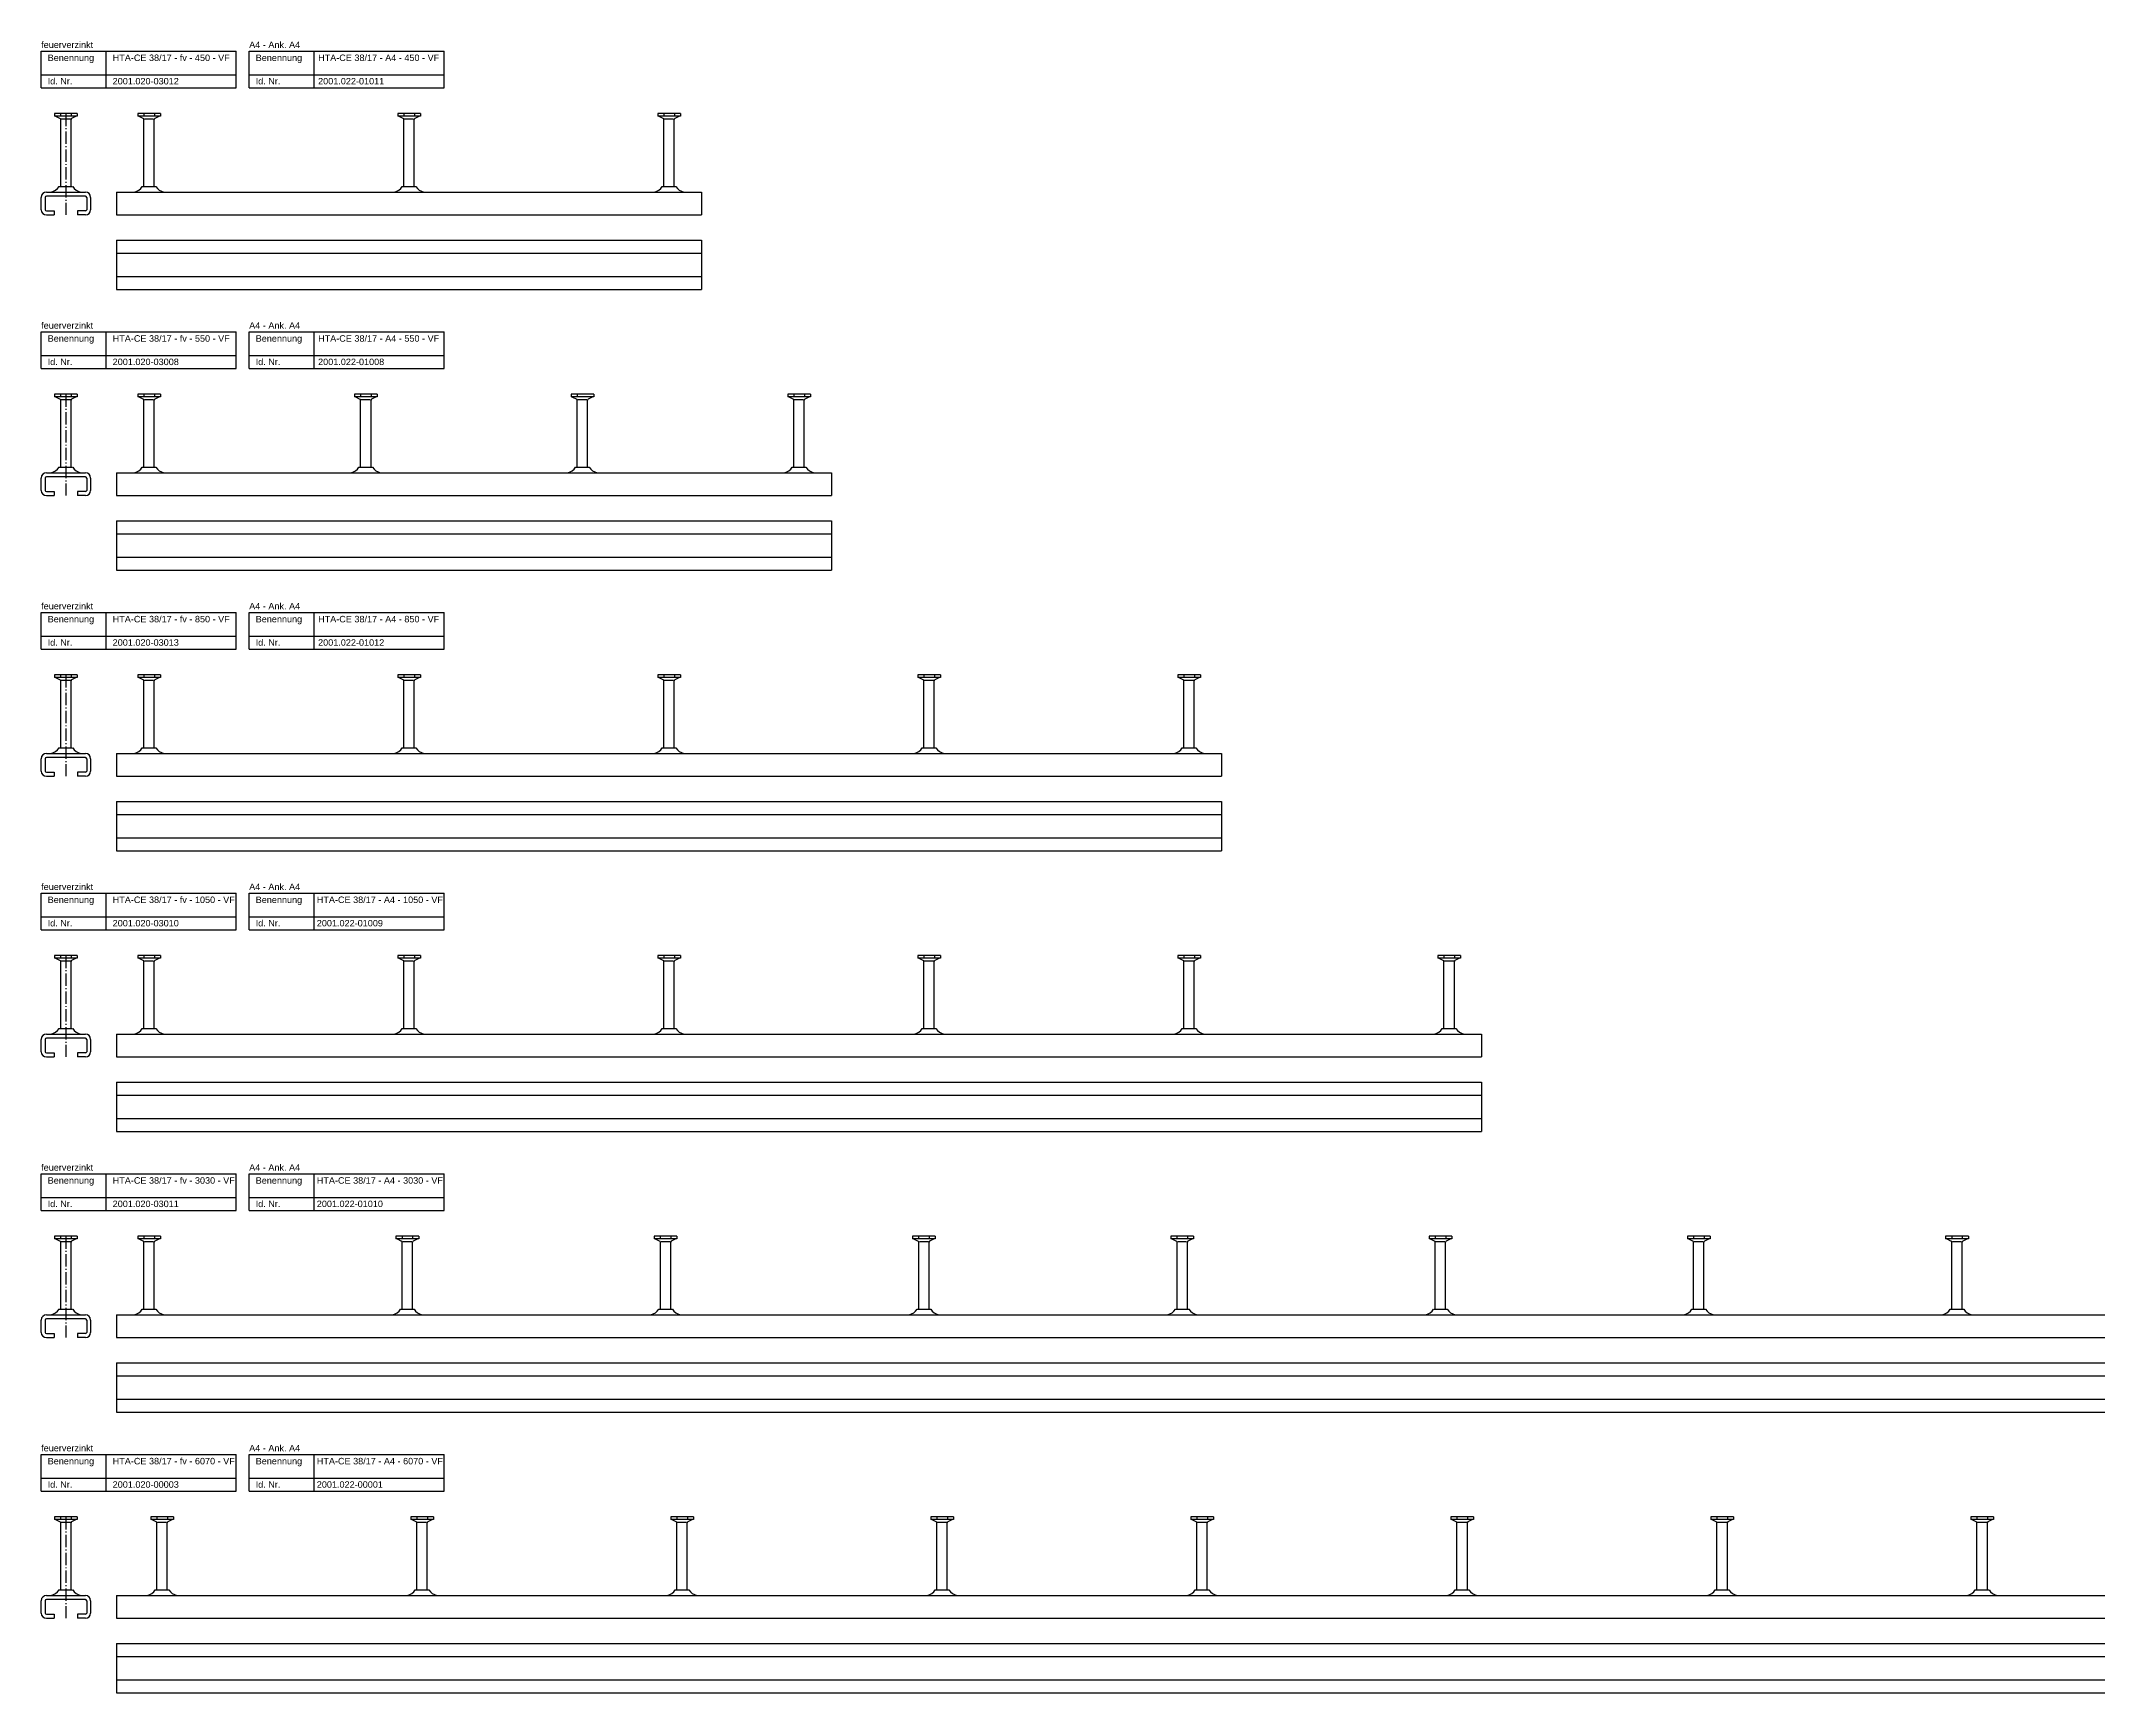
# Model space of a CAD drawing. Header units: millimetres. Extents: x 6937 to 13065, y -40 to 2527.
# Drawn here: x 6937 to 8520, y -40 to 1231 of the extents above; entities that cross this region are included whole.
import ezdxf

# ---------------------------------------------------------------- set-up
doc = ezdxf.new("R2010")
doc.units = ezdxf.units.MM
doc.header["$LTSCALE"] = 10
doc.linetypes.add('AM_DIN_G_W050x2', pattern=[6.875, 4.75, -0.875, 0.375, -0.875])
doc.layers.add('HALFEN', color=2, linetype='CONTINUOUS')
doc.styles.add('ARIAL50', font='arial.ttf', dxfattribs={"height": 5})

msp = doc.modelspace()

# ---------------------------------------------------------------- linework, layer by layer
at = {"layer": 'HALFEN'}
for p, q in [((6937.5, 1223.2), (7087.5, 1223.2)), ((6937.5, 1195.2), (6937.5, 1223.2)), ((6987.5, 1195.2), (6987.5, 1223.2)), ((7087.5, 1195.2), (7087.5, 1223.2)), ((7097.5, 1223.2), (7247.5, 1223.2)), ((7097.5, 1195.2), (7097.5, 1223.2)), ((7147.5, 1195.2), (7147.5, 1223.2)), ((7247.5, 1195.2), (7247.5, 1223.2)), ((6937.5, 1205.2), (7087.5, 1205.2)), ((7097.5, 1205.2), (7247.5, 1205.2)), ((6937.5, 1195.2), (7087.5, 1195.2)), ((7097.5, 1195.2), (7247.5, 1195.2)), ((6965.2, 1175.2), (6947.8, 1175.2)), ((6947.8, 1175.2), (6947.8, 1173.3)), ((6965.2, 1173.3), (6947.8, 1173.3)), ((6948.5, 1173.3), (6952.1, 1171.5)), ((6952.4, 1175), (6952.4, 1173.6)), ((6953, 1171.2), (6960, 1171.2)), ((6960.6, 1175), (6960.6, 1173.6)), ((6964.5, 1173.3), (6960.9, 1171.5)), ((6965.2, 1175.2), (6965.2, 1173.3)), ((7029.2, 1175.2), (7011.8, 1175.2)), ((7011.8, 1175.2), (7011.8, 1173.3)), ((7029.2, 1173.3), (7011.8, 1173.3)), ((7012.5, 1173.3), (7016.1, 1171.5)), ((7016.4, 1175), (7016.4, 1173.6)), ((7017, 1171.2), (7024, 1171.2)), ((7024.6, 1175), (7024.6, 1173.6)), ((7028.5, 1173.3), (7024.9, 1171.5)), ((7029.2, 1175.2), (7029.2, 1173.3)), ((7229.2, 1175.2), (7211.8, 1175.2)), ((7211.8, 1175.2), (7211.8, 1173.3)), ((7229.2, 1173.3), (7211.8, 1173.3)), ((7212.5, 1173.3), (7216.1, 1171.5)), ((7216.4, 1175), (7216.4, 1173.6)), ((7217, 1171.2), (7224, 1171.2)), ((7224.6, 1175), (7224.6, 1173.6)), ((7228.5, 1173.3), (7224.9, 1171.5)), ((7229.2, 1175.2), (7229.2, 1173.3)), ((7429.2, 1175.2), (7411.8, 1175.2)), ((7411.8, 1175.2), (7411.8, 1173.3)), ((7429.2, 1173.3), (7411.8, 1173.3)), ((7412.5, 1173.3), (7416.1, 1171.5)), ((7416.4, 1175), (7416.4, 1173.6)), ((7417, 1171.2), (7424, 1171.2)), ((7424.6, 1175), (7424.6, 1173.6)), ((7428.5, 1173.3), (7424.9, 1171.5)), ((7429.2, 1175.2), (7429.2, 1173.3)), ((6952.5, 1119), (6952.5, 1170.8)), ((6960.5, 1119), (6960.5, 1170.8)), ((7016.5, 1119), (7016.5, 1170.8)), ((7024.5, 1119), (7024.5, 1170.8)), ((7216.5, 1119), (7216.5, 1170.8)), ((7224.5, 1119), (7224.5, 1170.8)), ((7416.5, 1119), (7416.5, 1170.8)), ((7424.5, 1119), (7424.5, 1170.8)), ((6937.5, 1101.3), (6937.5, 1110.8)), ((6940.5, 1110.8), (6940.5, 1101.3)), ((6941.5, 1114.8), (6971.5, 1114.8)), ((6971.5, 1111.8), (6941.5, 1111.8)), ((6961.7, 1119), (6951.2, 1119)), ((6972.5, 1110.8), (6972.5, 1101.3)), ((6975.5, 1110.8), (6975.5, 1101.3)), ((6995.5, 1114.8), (7445.5, 1114.8)), ((6995.5, 1114.8), (6995.5, 1097.3)), ((7025.7, 1119), (7015.2, 1119)), ((7225.7, 1119), (7215.2, 1119)), ((7425.7, 1119), (7415.2, 1119)), ((7445.5, 1114.8), (7445.5, 1097.3)), ((6941.5, 1100.3), (6947.5, 1100.3)), ((6941.5, 1097.3), (6947.5, 1097.3)), ((6947.5, 1100.3), (6947.5, 1097.3)), ((6971.5, 1100.3), (6965.5, 1100.3)), ((6965.5, 1100.3), (6965.5, 1097.3)), ((6971.5, 1097.3), (6965.5, 1097.3)), ((6995.5, 1097.3), (7445.5, 1097.3)), ((6995.5, 1077.8), (6995.5, 1039.8)), ((6995.5, 1077.8), (7445.5, 1077.8)), ((7445.5, 1077.8), (7445.5, 1039.8)), ((7445.5, 1077.8), (7445.5, 1039.8)), ((6995.5, 1067.8), (7445.5, 1067.8)), ((6995.5, 1049.8), (7445.5, 1049.8)), ((6995.5, 1039.8), (7445.5, 1039.8)), ((6937.5, 1007.2), (7087.5, 1007.2)), ((6937.5, 979.2), (6937.5, 1007.2)), ((6987.5, 979.2), (6987.5, 1007.2)), ((7087.5, 979.2), (7087.5, 1007.2)), ((7097.5, 1007.2), (7247.5, 1007.2)), ((7097.5, 979.2), (7097.5, 1007.2)), ((7147.5, 979.2), (7147.5, 1007.2)), ((7247.5, 979.2), (7247.5, 1007.2)), ((6937.5, 989.2), (7087.5, 989.2)), ((7097.5, 989.2), (7247.5, 989.2)), ((6937.5, 979.2), (7087.5, 979.2)), ((7097.5, 979.2), (7247.5, 979.2)), ((6965.2, 959.2), (6947.8, 959.2)), ((6947.8, 959.2), (6947.8, 957.3)), ((6965.2, 957.3), (6947.8, 957.3)), ((6948.5, 957.3), (6952.1, 955.5)), ((6952.4, 959), (6952.4, 957.6)), ((6952.5, 903), (6952.5, 954.8)), ((6953, 955.2), (6960, 955.2)), ((6960.5, 903), (6960.5, 954.8)), ((6960.6, 959), (6960.6, 957.6)), ((6964.5, 957.3), (6960.9, 955.5)), ((6965.2, 959.2), (6965.2, 957.3)), ((7029.2, 959.2), (7011.8, 959.2)), ((7011.8, 959.2), (7011.8, 957.3)), ((7029.2, 957.3), (7011.8, 957.3)), ((7012.5, 957.3), (7016.1, 955.5)), ((7016.4, 959), (7016.4, 957.6)), ((7016.5, 903), (7016.5, 954.8)), ((7017, 955.2), (7024, 955.2)), ((7024.5, 903), (7024.5, 954.8)), ((7024.6, 959), (7024.6, 957.6)), ((7028.5, 957.3), (7024.9, 955.5)), ((7029.2, 959.2), (7029.2, 957.3)), ((7195.9, 959.2), (7178.4, 959.2)), ((7178.4, 959.2), (7178.4, 957.3)), ((7195.9, 957.3), (7178.4, 957.3)), ((7179.2, 957.3), (7182.7, 955.5)), ((7183.1, 959), (7183.1, 957.6)), ((7183.2, 903), (7183.2, 954.8)), ((7183.7, 955.2), (7190.6, 955.2)), ((7191.2, 959), (7191.2, 957.6)), ((7191.2, 903), (7191.2, 954.8)), ((7195.2, 957.3), (7191.6, 955.5)), ((7195.9, 959.2), (7195.9, 957.3)), ((7362.5, 959.2), (7345.1, 959.2)), ((7345.1, 959.2), (7345.1, 957.3)), ((7362.5, 957.3), (7345.1, 957.3)), ((7345.8, 957.3), (7349.4, 955.5)), ((7349.7, 959), (7349.7, 957.6)), ((7349.8, 903), (7349.8, 954.8)), ((7350.3, 955.2), (7357.3, 955.2)), ((7357.8, 903), (7357.8, 954.8)), ((7361.8, 957.3), (7358.2, 955.5)), ((7362.5, 959.2), (7362.5, 957.3)), ((7529.2, 959.2), (7511.8, 959.2)), ((7511.8, 959.2), (7511.8, 957.3)), ((7529.2, 957.3), (7511.8, 957.3)), ((7512.5, 957.3), (7516.1, 955.5)), ((7516.4, 959), (7516.4, 957.6)), ((7516.5, 903), (7516.5, 954.8)), ((7517, 955.2), (7524, 955.2)), ((7524.5, 903), (7524.5, 954.8)), ((7524.6, 959), (7524.6, 957.6)), ((7528.5, 957.3), (7524.9, 955.5)), ((7529.2, 959.2), (7529.2, 957.3)), ((6961.7, 903), (6951.2, 903)), ((7025.7, 903), (7015.2, 903)), ((7192.4, 903), (7181.9, 903)), ((7359.1, 903), (7348.6, 903)), ((7525.7, 903), (7515.2, 903)), ((6937.5, 885.3), (6937.5, 894.8)), ((6940.5, 894.8), (6940.5, 885.3)), ((6941.5, 898.8), (6971.5, 898.8)), ((6971.5, 895.8), (6941.5, 895.8)), ((6972.5, 894.8), (6972.5, 885.3)), ((6975.5, 894.8), (6975.5, 885.3)), ((6995.5, 898.8), (7545.5, 898.8)), ((6995.5, 898.8), (6995.5, 881.3)), ((7545.5, 898.8), (7545.5, 881.3)), ((6941.5, 884.3), (6947.5, 884.3)), ((6941.5, 881.3), (6947.5, 881.3)), ((6947.5, 884.3), (6947.5, 881.3)), ((6971.5, 884.3), (6965.5, 884.3)), ((6965.5, 884.3), (6965.5, 881.3)), ((6971.5, 881.3), (6965.5, 881.3)), ((6995.5, 881.3), (7545.5, 881.3)), ((6995.5, 861.8), (6995.5, 823.8)), ((6995.5, 861.8), (7545.5, 861.8)), ((7545.5, 861.8), (7545.5, 823.8)), ((7545.5, 861.8), (7545.5, 823.8)), ((6995.5, 851.8), (7545.5, 851.8)), ((6995.5, 833.8), (7545.5, 833.8)), ((6995.5, 823.8), (7545.5, 823.8)), ((6937.5, 791.2), (7087.5, 791.2)), ((6937.5, 763.2), (6937.5, 791.2)), ((6987.5, 763.2), (6987.5, 791.2)), ((7087.5, 763.2), (7087.5, 791.2)), ((7097.5, 791.2), (7247.5, 791.2)), ((7097.5, 763.2), (7097.5, 791.2)), ((7147.5, 763.2), (7147.5, 791.2)), ((7247.5, 763.2), (7247.5, 791.2)), ((6937.5, 773.2), (7087.5, 773.2)), ((6937.5, 763.2), (7087.5, 763.2)), ((7097.5, 773.2), (7247.5, 773.2)), ((7097.5, 763.2), (7247.5, 763.2)), ((6965.2, 743.2), (6947.8, 743.2)), ((6947.8, 743.2), (6947.8, 741.3)), ((6965.2, 741.3), (6947.8, 741.3)), ((6948.5, 741.3), (6952.1, 739.5)), ((6952.4, 743), (6952.4, 741.6)), ((6952.5, 687), (6952.5, 738.8)), ((6953, 739.2), (6960, 739.2)), ((6960.5, 687), (6960.5, 738.8)), ((6960.6, 743), (6960.6, 741.6)), ((6964.5, 741.3), (6960.9, 739.5)), ((6965.2, 743.2), (6965.2, 741.3)), ((7029.2, 743.2), (7011.8, 743.2)), ((7011.8, 743.2), (7011.8, 741.3)), ((7029.2, 741.3), (7011.8, 741.3)), ((7012.5, 741.3), (7016.1, 739.5)), ((7016.4, 743), (7016.4, 741.6)), ((7016.5, 687), (7016.5, 738.8)), ((7017, 739.2), (7024, 739.2)), ((7024.5, 687), (7024.5, 738.8)), ((7024.6, 743), (7024.6, 741.6)), ((7028.5, 741.3), (7024.9, 739.5)), ((7029.2, 743.2), (7029.2, 741.3)), ((7229.2, 743.2), (7211.8, 743.2)), ((7211.8, 743.2), (7211.8, 741.3)), ((7229.2, 741.3), (7211.8, 741.3)), ((7212.5, 741.3), (7216.1, 739.5)), ((7216.4, 743), (7216.4, 741.6)), ((7216.5, 687), (7216.5, 738.8)), ((7217, 739.2), (7224, 739.2)), ((7224.5, 687), (7224.5, 738.8)), ((7224.6, 743), (7224.6, 741.6)), ((7228.5, 741.3), (7224.9, 739.5)), ((7229.2, 743.2), (7229.2, 741.3)), ((7429.2, 743.2), (7411.8, 743.2)), ((7411.8, 743.2), (7411.8, 741.3)), ((7429.2, 741.3), (7411.8, 741.3)), ((7412.5, 741.3), (7416.1, 739.5)), ((7416.4, 743), (7416.4, 741.6)), ((7416.5, 687), (7416.5, 738.8)), ((7417, 739.2), (7424, 739.2)), ((7424.5, 687), (7424.5, 738.8)), ((7424.6, 743), (7424.6, 741.6)), ((7428.5, 741.3), (7424.9, 739.5)), ((7429.2, 743.2), (7429.2, 741.3)), ((7629.2, 743.2), (7611.8, 743.2)), ((7611.8, 743.2), (7611.8, 741.3)), ((7629.2, 741.3), (7611.8, 741.3)), ((7612.5, 741.3), (7616.1, 739.5)), ((7616.4, 743), (7616.4, 741.6)), ((7616.5, 687), (7616.5, 738.8)), ((7617, 739.2), (7624, 739.2)), ((7624.5, 687), (7624.5, 738.8)), ((7624.6, 743), (7624.6, 741.6)), ((7628.5, 741.3), (7624.9, 739.5)), ((7629.2, 743.2), (7629.2, 741.3)), ((7829.2, 743.2), (7811.8, 743.2)), ((7811.8, 743.2), (7811.8, 741.3)), ((7829.2, 741.3), (7811.8, 741.3)), ((7812.5, 741.3), (7816.1, 739.5)), ((7816.4, 743), (7816.4, 741.6)), ((7816.5, 687), (7816.5, 738.8)), ((7817, 739.2), (7824, 739.2)), ((7824.5, 687), (7824.5, 738.8)), ((7824.6, 743), (7824.6, 741.6)), ((7828.5, 741.3), (7824.9, 739.5)), ((7829.2, 743.2), (7829.2, 741.3)), ((6941.5, 682.8), (6971.5, 682.8)), ((6961.7, 687), (6951.2, 687)), ((6995.5, 682.8), (7845.5, 682.8)), ((6995.5, 682.8), (6995.5, 665.3)), ((7025.7, 687), (7015.2, 687)), ((7225.7, 687), (7215.2, 687)), ((7425.7, 687), (7415.2, 687)), ((7625.7, 687), (7615.2, 687)), ((7825.7, 687), (7815.2, 687)), ((7845.5, 682.8), (7845.5, 665.3)), ((6937.5, 669.3), (6937.5, 678.8)), ((6940.5, 678.8), (6940.5, 669.3)), ((6971.5, 679.8), (6941.5, 679.8)), ((6941.5, 668.3), (6947.5, 668.3)), ((6941.5, 665.3), (6947.5, 665.3)), ((6947.5, 668.3), (6947.5, 665.3)), ((6971.5, 668.3), (6965.5, 668.3)), ((6965.5, 668.3), (6965.5, 665.3)), ((6971.5, 665.3), (6965.5, 665.3)), ((6972.5, 678.8), (6972.5, 669.3)), ((6975.5, 678.8), (6975.5, 669.3)), ((6995.5, 665.3), (7845.5, 665.3)), ((6995.5, 645.8), (6995.5, 607.8)), ((6995.5, 645.8), (7845.5, 645.8)), ((6995.5, 635.8), (7845.5, 635.8)), ((7845.5, 645.8), (7845.5, 607.8)), ((7845.5, 645.8), (7845.5, 607.8)), ((6995.5, 617.8), (7845.5, 617.8)), ((6995.5, 607.8), (7845.5, 607.8)), ((6937.5, 575.2), (7087.5, 575.2)), ((6937.5, 547.2), (6937.5, 575.2)), ((6987.5, 547.2), (6987.5, 575.2)), ((7087.5, 547.2), (7087.5, 575.2)), ((7097.5, 575.2), (7247.5, 575.2)), ((7097.5, 547.2), (7097.5, 575.2)), ((7147.5, 547.2), (7147.5, 575.2)), ((7247.5, 547.2), (7247.5, 575.2)), ((6937.5, 557.2), (7087.5, 557.2)), ((7097.5, 557.2), (7247.5, 557.2)), ((6937.5, 547.2), (7087.5, 547.2)), ((7097.5, 547.2), (7247.5, 547.2)), ((6965.2, 527.2), (6947.8, 527.2)), ((6947.8, 527.2), (6947.8, 525.3)), ((6965.2, 525.3), (6947.8, 525.3)), ((6948.5, 525.3), (6952.1, 523.5)), ((6952.4, 527), (6952.4, 525.6)), ((6952.5, 471), (6952.5, 522.8)), ((6953, 523.2), (6960, 523.2)), ((6960.5, 471), (6960.5, 522.8)), ((6960.6, 527), (6960.6, 525.6)), ((6964.5, 525.3), (6960.9, 523.5)), ((6965.2, 527.2), (6965.2, 525.3)), ((7029.2, 527.2), (7011.8, 527.2)), ((7011.8, 527.2), (7011.8, 525.3)), ((7029.2, 525.3), (7011.8, 525.3)), ((7012.5, 525.3), (7016.1, 523.5)), ((7016.4, 527), (7016.4, 525.6)), ((7016.5, 471), (7016.5, 522.8)), ((7017, 523.2), (7024, 523.2)), ((7024.5, 471), (7024.5, 522.8)), ((7024.6, 527), (7024.6, 525.6)), ((7028.5, 525.3), (7024.9, 523.5)), ((7029.2, 527.2), (7029.2, 525.3)), ((7229.2, 527.2), (7211.8, 527.2)), ((7211.8, 527.2), (7211.8, 525.3)), ((7229.2, 525.3), (7211.8, 525.3)), ((7212.5, 525.3), (7216.1, 523.5)), ((7216.4, 527), (7216.4, 525.6)), ((7216.5, 471), (7216.5, 522.8)), ((7217, 523.2), (7224, 523.2)), ((7224.5, 471), (7224.5, 522.8)), ((7224.6, 527), (7224.6, 525.6)), ((7228.5, 525.3), (7224.9, 523.5)), ((7229.2, 527.2), (7229.2, 525.3)), ((7429.2, 527.2), (7411.8, 527.2)), ((7411.8, 527.2), (7411.8, 525.3)), ((7429.2, 525.3), (7411.8, 525.3)), ((7412.5, 525.3), (7416.1, 523.5)), ((7416.4, 527), (7416.4, 525.6)), ((7416.5, 471), (7416.5, 522.8)), ((7417, 523.2), (7424, 523.2)), ((7424.5, 471), (7424.5, 522.8)), ((7424.6, 527), (7424.6, 525.6)), ((7428.5, 525.3), (7424.9, 523.5)), ((7429.2, 527.2), (7429.2, 525.3)), ((7629.2, 527.2), (7611.8, 527.2)), ((7611.8, 527.2), (7611.8, 525.3)), ((7629.2, 525.3), (7611.8, 525.3)), ((7612.5, 525.3), (7616.1, 523.5)), ((7616.4, 527), (7616.4, 525.6)), ((7616.5, 471), (7616.5, 522.8)), ((7617, 523.2), (7624, 523.2)), ((7624.5, 471), (7624.5, 522.8)), ((7624.6, 527), (7624.6, 525.6)), ((7628.5, 525.3), (7624.9, 523.5)), ((7629.2, 527.2), (7629.2, 525.3)), ((7829.2, 527.2), (7811.8, 527.2)), ((7811.8, 527.2), (7811.8, 525.3)), ((7829.2, 525.3), (7811.8, 525.3)), ((7812.5, 525.3), (7816.1, 523.5)), ((7816.4, 527), (7816.4, 525.6)), ((7816.5, 471), (7816.5, 522.8)), ((7817, 523.2), (7824, 523.2)), ((7824.5, 471), (7824.5, 522.8)), ((7824.6, 527), (7824.6, 525.6)), ((7828.5, 525.3), (7824.9, 523.5)), ((7829.2, 527.2), (7829.2, 525.3)), ((8029.2, 527.2), (8011.8, 527.2)), ((8011.8, 527.2), (8011.8, 525.3)), ((8029.2, 525.3), (8011.8, 525.3)), ((8012.5, 525.3), (8016.1, 523.5)), ((8016.4, 527), (8016.4, 525.6)), ((8016.5, 471), (8016.5, 522.8)), ((8017, 523.2), (8024, 523.2)), ((8024.5, 471), (8024.5, 522.8)), ((8024.6, 527), (8024.6, 525.6)), ((8028.5, 525.3), (8024.9, 523.5)), ((8029.2, 527.2), (8029.2, 525.3)), ((6937.5, 453.3), (6937.5, 462.8)), ((6940.5, 462.8), (6940.5, 453.3)), ((6941.5, 466.8), (6971.5, 466.8)), ((6971.5, 463.8), (6941.5, 463.8)), ((6961.7, 471), (6951.2, 471)), ((6972.5, 462.8), (6972.5, 453.3)), ((6975.5, 462.8), (6975.5, 453.3)), ((6995.5, 466.8), (8045.5, 466.8)), ((6995.5, 466.8), (6995.5, 449.3)), ((7025.7, 471), (7015.2, 471)), ((7225.7, 471), (7215.2, 471)), ((7425.7, 471), (7415.2, 471)), ((7625.7, 471), (7615.2, 471)), ((7825.7, 471), (7815.2, 471)), ((8025.7, 471), (8015.2, 471)), ((8045.5, 466.8), (8045.5, 449.3)), ((6941.5, 452.3), (6947.5, 452.3)), ((6941.5, 449.3), (6947.5, 449.3)), ((6947.5, 452.3), (6947.5, 449.3)), ((6971.5, 452.3), (6965.5, 452.3)), ((6965.5, 452.3), (6965.5, 449.3)), ((6971.5, 449.3), (6965.5, 449.3)), ((6995.5, 449.3), (8045.5, 449.3)), ((6995.5, 429.8), (6995.5, 391.8)), ((6995.5, 429.8), (8045.5, 429.8)), ((8045.5, 429.8), (8045.5, 391.8)), ((8045.5, 429.8), (8045.5, 391.8)), ((6995.5, 419.8), (8045.5, 419.8)), ((6995.5, 401.8), (8045.5, 401.8)), ((6995.5, 391.8), (8045.5, 391.8)), ((6937.5, 359.2), (7087.5, 359.2)), ((6937.5, 331.2), (6937.5, 359.2)), ((6987.5, 331.2), (6987.5, 359.2)), ((7087.5, 331.2), (7087.5, 359.2)), ((7097.5, 359.2), (7247.5, 359.2)), ((7097.5, 331.2), (7097.5, 359.2)), ((7147.5, 331.2), (7147.5, 359.2)), ((7247.5, 331.2), (7247.5, 359.2)), ((6937.5, 341.2), (7087.5, 341.2)), ((7097.5, 341.2), (7247.5, 341.2)), ((6937.5, 331.2), (7087.5, 331.2)), ((7097.5, 331.2), (7247.5, 331.2)), ((6965.2, 311.2), (6947.8, 311.2)), ((6947.8, 311.2), (6947.8, 309.3)), ((6965.2, 309.3), (6947.8, 309.3)), ((6948.5, 309.3), (6952.1, 307.5)), ((6952.4, 311), (6952.4, 309.6)), ((6952.5, 255), (6952.5, 306.8)), ((6953, 307.2), (6960, 307.2)), ((6960.5, 255), (6960.5, 306.8)), ((6960.6, 311), (6960.6, 309.6)), ((6964.5, 309.3), (6960.9, 307.5)), ((6965.2, 311.2), (6965.2, 309.3)), ((7029.2, 311.2), (7011.8, 311.2)), ((7011.8, 311.2), (7011.8, 309.3)), ((7029.2, 309.3), (7011.8, 309.3)), ((7012.5, 309.3), (7016.1, 307.5)), ((7016.4, 311), (7016.4, 309.6)), ((7016.5, 255), (7016.5, 306.8)), ((7017, 307.2), (7024, 307.2)), ((7024.5, 255), (7024.5, 306.8)), ((7024.6, 311), (7024.6, 309.6)), ((7028.5, 309.3), (7024.9, 307.5)), ((7029.2, 311.2), (7029.2, 309.3)), ((7227.9, 311.2), (7210.4, 311.2)), ((7210.4, 311.2), (7210.4, 309.3)), ((7227.9, 309.3), (7210.4, 309.3)), ((7211.2, 309.3), (7214.7, 307.5)), ((7215.1, 311), (7215.1, 309.6)), ((7215.2, 255), (7215.2, 306.8)), ((7215.7, 307.2), (7222.6, 307.2)), ((7223.2, 311), (7223.2, 309.6)), ((7223.2, 255), (7223.2, 306.8)), ((7227.2, 309.3), (7223.6, 307.5)), ((7227.9, 311.2), (7227.9, 309.3)), ((7426.5, 311.2), (7409.1, 311.2)), ((7409.1, 311.2), (7409.1, 309.3)), ((7426.5, 309.3), (7409.1, 309.3)), ((7409.8, 309.3), (7413.4, 307.5)), ((7413.7, 311), (7413.7, 309.6)), ((7413.8, 255), (7413.8, 306.8)), ((7414.3, 307.2), (7421.3, 307.2)), ((7421.8, 255), (7421.8, 306.8)), ((7421.9, 311), (7421.9, 309.6)), ((7425.8, 309.3), (7422.2, 307.5)), ((7426.5, 311.2), (7426.5, 309.3)), ((7625.2, 311.2), (7607.8, 311.2)), ((7607.8, 311.2), (7607.8, 309.3)), ((7625.2, 309.3), (7607.8, 309.3)), ((7608.5, 309.3), (7612.1, 307.5)), ((7612.4, 311), (7612.4, 309.6)), ((7612.5, 255), (7612.5, 306.8)), ((7613, 307.2), (7620, 307.2)), ((7620.5, 255), (7620.5, 306.8)), ((7620.6, 311), (7620.6, 309.6)), ((7624.5, 309.3), (7620.9, 307.5)), ((7625.2, 311.2), (7625.2, 309.3)), ((7823.9, 311.2), (7806.4, 311.2)), ((7806.4, 311.2), (7806.4, 309.3)), ((7823.9, 309.3), (7806.4, 309.3)), ((7807.2, 309.3), (7810.7, 307.5)), ((7811.1, 311), (7811.1, 309.6)), ((7811.2, 255), (7811.2, 306.8)), ((7811.7, 307.2), (7818.6, 307.2)), ((7819.2, 311), (7819.2, 309.6)), ((7819.2, 255), (7819.2, 306.8)), ((7823.2, 309.3), (7819.6, 307.5)), ((7823.9, 311.2), (7823.9, 309.3)), ((8022.5, 311.2), (8005.1, 311.2)), ((8005.1, 311.2), (8005.1, 309.3)), ((8022.5, 309.3), (8005.1, 309.3)), ((8005.8, 309.3), (8009.4, 307.5)), ((8009.7, 311), (8009.7, 309.6)), ((8009.8, 255), (8009.8, 306.8)), ((8010.3, 307.2), (8017.3, 307.2)), ((8017.8, 255), (8017.8, 306.8)), ((8017.9, 311), (8017.9, 309.6)), ((8021.8, 309.3), (8018.2, 307.5)), ((8022.5, 311.2), (8022.5, 309.3)), ((8221.2, 311.2), (8203.8, 311.2)), ((8203.8, 311.2), (8203.8, 309.3)), ((8221.2, 309.3), (8203.8, 309.3)), ((8204.5, 309.3), (8208.1, 307.5)), ((8208.4, 311), (8208.4, 309.6)), ((8208.5, 255), (8208.5, 306.8)), ((8209, 307.2), (8216, 307.2)), ((8216.5, 255), (8216.5, 306.8)), ((8216.6, 311), (8216.6, 309.6)), ((8220.5, 309.3), (8216.9, 307.5)), ((8221.2, 311.2), (8221.2, 309.3)), ((8419.9, 311.2), (8402.4, 311.2)), ((8402.4, 311.2), (8402.4, 309.3)), ((8419.9, 309.3), (8402.4, 309.3)), ((8403.2, 309.3), (8406.7, 307.5)), ((8407.1, 311), (8407.1, 309.6)), ((8407.2, 255), (8407.2, 306.8)), ((8407.7, 307.2), (8414.6, 307.2)), ((8415.2, 311), (8415.2, 309.6)), ((8415.2, 255), (8415.2, 306.8)), ((8419.2, 309.3), (8415.6, 307.5)), ((8419.9, 311.2), (8419.9, 309.3)), ((6961.7, 255), (6951.2, 255)), ((7025.7, 255), (7015.2, 255)), ((7224.4, 255), (7213.9, 255)), ((7423.1, 255), (7412.6, 255)), ((7621.7, 255), (7611.2, 255)), ((7820.4, 255), (7809.9, 255)), ((8019.1, 255), (8008.6, 255)), ((8217.7, 255), (8207.2, 255)), ((8416.4, 255), (8405.9, 255)), ((6937.5, 237.3), (6937.5, 246.8)), ((6940.5, 246.8), (6940.5, 237.3)), ((6941.5, 250.8), (6971.5, 250.8)), ((6971.5, 247.8), (6941.5, 247.8)), ((6972.5, 246.8), (6972.5, 237.3)), ((6975.5, 246.8), (6975.5, 237.3)), ((6995.5, 250.8), (10025.5, 250.8)), ((6995.5, 250.8), (6995.5, 233.3)), ((6941.5, 236.3), (6947.5, 236.3)), ((6941.5, 233.3), (6947.5, 233.3)), ((6947.5, 236.3), (6947.5, 233.3)), ((6971.5, 236.3), (6965.5, 236.3)), ((6965.5, 236.3), (6965.5, 233.3)), ((6971.5, 233.3), (6965.5, 233.3)), ((6995.5, 233.3), (10025.5, 233.3)), ((6995.5, 213.8), (6995.5, 175.8)), ((6995.5, 213.8), (10025.5, 213.8)), ((6995.5, 203.8), (10025.5, 203.8)), ((6995.5, 185.8), (10025.5, 185.8)), ((6995.5, 175.8), (10025.5, 175.8)), ((6937.5, 143.2), (7087.5, 143.2)), ((6937.5, 115.2), (6937.5, 143.2)), ((6987.5, 115.2), (6987.5, 143.2)), ((7087.5, 115.2), (7087.5, 143.2)), ((7097.5, 143.2), (7247.5, 143.2)), ((7097.5, 115.2), (7097.5, 143.2)), ((7147.5, 115.2), (7147.5, 143.2)), ((7247.5, 115.2), (7247.5, 143.2)), ((6937.5, 125.2), (7087.5, 125.2)), ((6937.5, 115.2), (7087.5, 115.2)), ((7097.5, 125.2), (7247.5, 125.2)), ((7097.5, 115.2), (7247.5, 115.2)), ((6965.2, 95.2), (6947.8, 95.2)), ((6947.8, 95.2), (6947.8, 93.3)), ((6952.4, 95), (6952.4, 93.6)), ((6960.6, 95), (6960.6, 93.6)), ((6965.2, 95.2), (6965.2, 93.3)), ((7039.2, 95.2), (7021.8, 95.2)), ((7021.8, 95.2), (7021.8, 93.3)), ((7026.4, 95), (7026.4, 93.6)), ((7034.6, 95), (7034.6, 93.6)), ((7039.2, 95.2), (7039.2, 93.3)), ((7239.2, 95.2), (7221.8, 95.2)), ((7221.8, 95.2), (7221.8, 93.3)), ((7226.4, 95), (7226.4, 93.6)), ((7234.6, 95), (7234.6, 93.6)), ((7239.2, 95.2), (7239.2, 93.3)), ((7439.2, 95.2), (7421.8, 95.2)), ((7421.8, 95.2), (7421.8, 93.3)), ((7426.4, 95), (7426.4, 93.6)), ((7434.6, 95), (7434.6, 93.6)), ((7439.2, 95.2), (7439.2, 93.3)), ((7639.2, 95.2), (7621.8, 95.2)), ((7621.8, 95.2), (7621.8, 93.3)), ((7626.4, 95), (7626.4, 93.6)), ((7634.6, 95), (7634.6, 93.6)), ((7639.2, 95.2), (7639.2, 93.3)), ((7839.2, 95.2), (7821.8, 95.2)), ((7821.8, 95.2), (7821.8, 93.3)), ((7826.4, 95), (7826.4, 93.6)), ((7834.6, 95), (7834.6, 93.6)), ((7839.2, 95.2), (7839.2, 93.3)), ((8039.2, 95.2), (8021.8, 95.2)), ((8021.8, 95.2), (8021.8, 93.3)), ((8026.4, 95), (8026.4, 93.6)), ((8034.6, 95), (8034.6, 93.6)), ((8039.2, 95.2), (8039.2, 93.3)), ((8239.2, 95.2), (8221.8, 95.2)), ((8221.8, 95.2), (8221.8, 93.3)), ((8226.4, 95), (8226.4, 93.6)), ((8234.6, 95), (8234.6, 93.6)), ((8239.2, 95.2), (8239.2, 93.3)), ((8439.2, 95.2), (8421.8, 95.2)), ((8421.8, 95.2), (8421.8, 93.3)), ((8426.4, 95), (8426.4, 93.6)), ((8434.6, 95), (8434.6, 93.6)), ((8439.2, 95.2), (8439.2, 93.3)), ((6965.2, 93.3), (6947.8, 93.3)), ((6948.5, 93.3), (6952.1, 91.5)), ((6952.5, 39), (6952.5, 90.8)), ((6953, 91.2), (6960, 91.2)), ((6960.5, 39), (6960.5, 90.8)), ((6964.5, 93.3), (6960.9, 91.5)), ((7039.2, 93.3), (7021.8, 93.3)), ((7022.5, 93.3), (7026.1, 91.5)), ((7026.5, 39), (7026.5, 90.8)), ((7027, 91.2), (7034, 91.2)), ((7034.5, 39), (7034.5, 90.8)), ((7038.5, 93.3), (7034.9, 91.5)), ((7239.2, 93.3), (7221.8, 93.3)), ((7222.5, 93.3), (7226.1, 91.5)), ((7226.5, 39), (7226.5, 90.8)), ((7227, 91.2), (7234, 91.2)), ((7234.5, 39), (7234.5, 90.8)), ((7238.5, 93.3), (7234.9, 91.5)), ((7439.2, 93.3), (7421.8, 93.3)), ((7422.5, 93.3), (7426.1, 91.5)), ((7426.5, 39), (7426.5, 90.8)), ((7427, 91.2), (7434, 91.2)), ((7434.5, 39), (7434.5, 90.8)), ((7438.5, 93.3), (7434.9, 91.5)), ((7639.2, 93.3), (7621.8, 93.3)), ((7622.5, 93.3), (7626.1, 91.5)), ((7626.5, 39), (7626.5, 90.8)), ((7627, 91.2), (7634, 91.2)), ((7634.5, 39), (7634.5, 90.8)), ((7638.5, 93.3), (7634.9, 91.5)), ((7839.2, 93.3), (7821.8, 93.3)), ((7822.5, 93.3), (7826.1, 91.5)), ((7826.5, 39), (7826.5, 90.8)), ((7827, 91.2), (7834, 91.2)), ((7834.5, 39), (7834.5, 90.8)), ((7838.5, 93.3), (7834.9, 91.5)), ((8039.2, 93.3), (8021.8, 93.3)), ((8022.5, 93.3), (8026.1, 91.5)), ((8026.5, 39), (8026.5, 90.8)), ((8027, 91.2), (8034, 91.2)), ((8034.5, 39), (8034.5, 90.8)), ((8038.5, 93.3), (8034.9, 91.5)), ((8239.2, 93.3), (8221.8, 93.3)), ((8222.5, 93.3), (8226.1, 91.5)), ((8226.5, 39), (8226.5, 90.8)), ((8227, 91.2), (8234, 91.2)), ((8234.5, 39), (8234.5, 90.8)), ((8238.5, 93.3), (8234.9, 91.5)), ((8439.2, 93.3), (8421.8, 93.3)), ((8422.5, 93.3), (8426.1, 91.5)), ((8426.5, 39), (8426.5, 90.8)), ((8427, 91.2), (8434, 91.2)), ((8434.5, 39), (8434.5, 90.8)), ((8438.5, 93.3), (8434.9, 91.5)), ((6941.5, 34.8), (6971.5, 34.8)), ((6971.5, 31.8), (6941.5, 31.8)), ((6961.7, 39), (6951.2, 39)), ((6995.5, 34.8), (13065.5, 34.8)), ((6995.5, 34.8), (6995.5, 17.3)), ((7035.7, 39), (7025.2, 39)), ((7235.7, 39), (7225.2, 39)), ((7435.7, 39), (7425.2, 39)), ((7635.7, 39), (7625.2, 39)), ((7835.7, 39), (7825.2, 39)), ((8035.7, 39), (8025.2, 39)), ((8235.7, 39), (8225.2, 39)), ((8435.7, 39), (8425.2, 39)), ((6937.5, 21.3), (6937.5, 30.8)), ((6940.5, 30.8), (6940.5, 21.3)), ((6941.5, 20.3), (6947.5, 20.3)), ((6941.5, 17.3), (6947.5, 17.3)), ((6947.5, 20.3), (6947.5, 17.3)), ((6971.5, 20.3), (6965.5, 20.3)), ((6965.5, 20.3), (6965.5, 17.3)), ((6971.5, 17.3), (6965.5, 17.3)), ((6972.5, 30.8), (6972.5, 21.3)), ((6975.5, 30.8), (6975.5, 21.3)), ((6995.5, 17.3), (13065.5, 17.3)), ((6995.5, -2.2), (6995.5, -40.2)), ((6995.5, -2.2), (13065.5, -2.2)), ((6995.5, -12.2), (13065.5, -12.2)), ((6995.5, -30.2), (13065.5, -30.2)), ((6995.5, -40.2), (13065.5, -40.2))]:
    msp.add_line(p, q, dxfattribs=at)
at = {"layer": 'HALFEN', "color": 1, "linetype": 'AM_DIN_G_W050x2', "ltscale": 0.2}
for p, q in [((6956.5, 1175.2), (6956.5, 1097.3)), ((6956.5, 959.2), (6956.5, 881.3)), ((6956.5, 743.2), (6956.5, 665.3)), ((6956.5, 527.2), (6956.5, 449.3)), ((6956.5, 311.2), (6956.5, 233.3)), ((6956.5, 95.2), (6956.5, 17.3))]:
    msp.add_line(p, q, dxfattribs=at)
at = {"layer": 'HALFEN'}
for centre, radius, start, end in [((6951.7, 1170.8), 0.8, 0, 62.3005), ((6961.3, 1170.8), 0.8, 117.6995, 180), ((7015.7, 1170.8), 0.8, 0, 62.3005), ((7025.3, 1170.8), 0.8, 117.6995, 180), ((7215.7, 1170.8), 0.8, 0, 62.3005), ((7225.3, 1170.8), 0.8, 117.6995, 180), ((7415.7, 1170.8), 0.8, 0, 62.3005), ((7425.3, 1170.8), 0.8, 117.6995, 180), ((6941.5, 1110.8), 4, 90, 180), ((6941.5, 1110.8), 1, 90, 180), ((6942.9, 1124.6), 10, 283.5108, 326.4733), ((6970.1, 1124.6), 10, 213.5267, 256.4892), ((6971.5, 1110.8), 4, 0, 90), ((6971.5, 1110.8), 1, 0, 90), ((7006.9, 1124.6), 10, 283.5108, 326.4733), ((7034.1, 1124.6), 10, 213.5267, 256.4892), ((7206.9, 1124.6), 10, 283.5108, 326.4733), ((7234.1, 1124.6), 10, 213.5267, 256.4892), ((7406.9, 1124.6), 10, 283.5108, 326.4733), ((7434.1, 1124.6), 10, 213.5267, 256.4892), ((6941.5, 1101.3), 4, 180, 270), ((6941.5, 1101.3), 1, 180, 270), ((6971.5, 1101.3), 1, 270, 0), ((6971.5, 1101.3), 4, 270, 0), ((6951.7, 954.8), 0.8, 0, 62.3005), ((6961.3, 954.8), 0.8, 117.6995, 180), ((7015.7, 954.8), 0.8, 0, 62.3005), ((7025.3, 954.8), 0.8, 117.6995, 180), ((7182.4, 954.8), 0.8, 0, 62.3005), ((7192, 954.8), 0.8, 117.6995, 180), ((7349, 954.8), 0.8, 0, 62.3005), ((7358.6, 954.8), 0.8, 117.6995, 180), ((7515.7, 954.8), 0.8, 0, 62.3005), ((7525.3, 954.8), 0.8, 117.6995, 180), ((6942.9, 908.6), 10, 283.5108, 326.4733), ((6970.1, 908.6), 10, 213.5267, 256.4892), ((7006.9, 908.6), 10, 283.5108, 326.4733), ((7034.1, 908.6), 10, 213.5267, 256.4892), ((7173.6, 908.6), 10, 283.5108, 326.4733), ((7200.7, 908.6), 10, 213.5267, 256.4892), ((7340.2, 908.6), 10, 283.5108, 326.4733), ((7367.4, 908.6), 10, 213.5267, 256.4892), ((7506.9, 908.6), 10, 283.5108, 326.4733), ((7534.1, 908.6), 10, 213.5267, 256.4892), ((6941.5, 894.8), 4, 90, 180), ((6941.5, 894.8), 1, 90, 180), ((6971.5, 894.8), 4, 0, 90), ((6971.5, 894.8), 1, 0, 90), ((6941.5, 885.3), 4, 180, 270), ((6941.5, 885.3), 1, 180, 270), ((6971.5, 885.3), 1, 270, 0), ((6971.5, 885.3), 4, 270, 0), ((6951.7, 738.8), 0.8, 0, 62.3005), ((6961.3, 738.8), 0.8, 117.6995, 180), ((7015.7, 738.8), 0.8, 0, 62.3005), ((7025.3, 738.8), 0.8, 117.6995, 180), ((7215.7, 738.8), 0.8, 0, 62.3005), ((7225.3, 738.8), 0.8, 117.6995, 180), ((7415.7, 738.8), 0.8, 0, 62.3005), ((7425.3, 738.8), 0.8, 117.6995, 180), ((7615.7, 738.8), 0.8, 0, 62.3005), ((7625.3, 738.8), 0.8, 117.6995, 180), ((7815.7, 738.8), 0.8, 0, 62.3005), ((7825.3, 738.8), 0.8, 117.6995, 180), ((6941.5, 678.8), 4, 90, 180), ((6942.9, 692.6), 10, 283.5108, 326.4733), ((6970.1, 692.6), 10, 213.5267, 256.4892), ((6971.5, 678.8), 4, 0, 90), ((7006.9, 692.6), 10, 283.5108, 326.4733), ((7034.1, 692.6), 10, 213.5267, 256.4892), ((7206.9, 692.6), 10, 283.5108, 326.4733), ((7234.1, 692.6), 10, 213.5267, 256.4892), ((7406.9, 692.6), 10, 283.5108, 326.4733), ((7434.1, 692.6), 10, 213.5267, 256.4892), ((7606.9, 692.6), 10, 283.5108, 326.4733), ((7634.1, 692.6), 10, 213.5267, 256.4892), ((7806.9, 692.6), 10, 283.5108, 326.4733), ((7834.1, 692.6), 10, 213.5267, 256.4892), ((6941.5, 669.3), 4, 180, 270), ((6941.5, 678.8), 1, 90, 180), ((6941.5, 669.3), 1, 180, 270), ((6971.5, 678.8), 1, 0, 90), ((6971.5, 669.3), 1, 270, 0), ((6971.5, 669.3), 4, 270, 0), ((6951.7, 522.8), 0.8, 0, 62.3005), ((6961.3, 522.8), 0.8, 117.6995, 180), ((7015.7, 522.8), 0.8, 0, 62.3005), ((7025.3, 522.8), 0.8, 117.6995, 180), ((7215.7, 522.8), 0.8, 0, 62.3005), ((7225.3, 522.8), 0.8, 117.6995, 180), ((7415.7, 522.8), 0.8, 0, 62.3005), ((7425.3, 522.8), 0.8, 117.6995, 180), ((7615.7, 522.8), 0.8, 0, 62.3005), ((7625.3, 522.8), 0.8, 117.6995, 180), ((7815.7, 522.8), 0.8, 0, 62.3005), ((7825.3, 522.8), 0.8, 117.6995, 180), ((8015.7, 522.8), 0.8, 0, 62.3005), ((8025.3, 522.8), 0.8, 117.6995, 180), ((6941.5, 462.8), 4, 90, 180), ((6941.5, 462.8), 1, 90, 180), ((6942.9, 476.6), 10, 283.5108, 326.4733), ((6970.1, 476.6), 10, 213.5267, 256.4892), ((6971.5, 462.8), 4, 0, 90), ((6971.5, 462.8), 1, 0, 90), ((7006.9, 476.6), 10, 283.5108, 326.4733), ((7034.1, 476.6), 10, 213.5267, 256.4892), ((7206.9, 476.6), 10, 283.5108, 326.4733), ((7234.1, 476.6), 10, 213.5267, 256.4892), ((7406.9, 476.6), 10, 283.5108, 326.4733), ((7434.1, 476.6), 10, 213.5267, 256.4892), ((7606.9, 476.6), 10, 283.5108, 326.4733), ((7634.1, 476.6), 10, 213.5267, 256.4892), ((7806.9, 476.6), 10, 283.5108, 326.4733), ((7834.1, 476.6), 10, 213.5267, 256.4892), ((8006.9, 476.6), 10, 283.5108, 326.4733), ((8034.1, 476.6), 10, 213.5267, 256.4892), ((6941.5, 453.3), 4, 180, 270), ((6941.5, 453.3), 1, 180, 270), ((6971.5, 453.3), 1, 270, 0), ((6971.5, 453.3), 4, 270, 0), ((6951.7, 306.8), 0.8, 0, 62.3005), ((6961.3, 306.8), 0.8, 117.6995, 180), ((7015.7, 306.8), 0.8, 0, 62.3005), ((7025.3, 306.8), 0.8, 117.6995, 180), ((7214.4, 306.8), 0.8, 0, 62.3005), ((7224, 306.8), 0.8, 117.6995, 180), ((7413, 306.8), 0.8, 0, 62.3005), ((7422.6, 306.8), 0.8, 117.6995, 180), ((7611.7, 306.8), 0.8, 0, 62.3005), ((7621.3, 306.8), 0.8, 117.6995, 180), ((7810.4, 306.8), 0.8, 0, 62.3005), ((7820, 306.8), 0.8, 117.6995, 180), ((8009, 306.8), 0.8, 0, 62.3005), ((8018.6, 306.8), 0.8, 117.6995, 180), ((8207.7, 306.8), 0.8, 0, 62.3005), ((8217.3, 306.8), 0.8, 117.6995, 180), ((8406.4, 306.8), 0.8, 0, 62.3005), ((8416, 306.8), 0.8, 117.6995, 180), ((6942.9, 260.6), 10, 283.5108, 326.4733), ((6970.1, 260.6), 10, 213.5267, 256.4892), ((7006.9, 260.6), 10, 283.5108, 326.4733), ((7034.1, 260.6), 10, 213.5267, 256.4892), ((7205.6, 260.6), 10, 283.5108, 326.4733), ((7232.7, 260.6), 10, 213.5267, 256.4892), ((7404.2, 260.6), 10, 283.5108, 326.4733), ((7431.4, 260.6), 10, 213.5267, 256.4892), ((7602.9, 260.6), 10, 283.5108, 326.4733), ((7630.1, 260.6), 10, 213.5267, 256.4892), ((7801.6, 260.6), 10, 283.5108, 326.4733), ((7828.7, 260.6), 10, 213.5267, 256.4892), ((8000.2, 260.6), 10, 283.5108, 326.4733), ((8027.4, 260.6), 10, 213.5267, 256.4892), ((8198.9, 260.6), 10, 283.5108, 326.4733), ((8226.1, 260.6), 10, 213.5267, 256.4892), ((8397.6, 260.6), 10, 283.5108, 326.4733), ((8424.7, 260.6), 10, 213.5267, 256.4892), ((6941.5, 246.8), 4, 90, 180), ((6941.5, 246.8), 1, 90, 180), ((6971.5, 246.8), 4, 0, 90), ((6971.5, 246.8), 1, 0, 90), ((6941.5, 237.3), 4, 180, 270), ((6941.5, 237.3), 1, 180, 270), ((6971.5, 237.3), 1, 270, 0), ((6971.5, 237.3), 4, 270, 0), ((6951.7, 90.8), 0.8, 0, 62.3005), ((6961.3, 90.8), 0.8, 117.6995, 180), ((7025.7, 90.8), 0.8, 0, 62.3005), ((7035.3, 90.8), 0.8, 117.6995, 180), ((7225.7, 90.8), 0.8, 0, 62.3005), ((7235.3, 90.8), 0.8, 117.6995, 180), ((7425.7, 90.8), 0.8, 0, 62.3005), ((7435.3, 90.8), 0.8, 117.6995, 180), ((7625.7, 90.8), 0.8, 0, 62.3005), ((7635.3, 90.8), 0.8, 117.6995, 180), ((7825.7, 90.8), 0.8, 0, 62.3005), ((7835.3, 90.8), 0.8, 117.6995, 180), ((8025.7, 90.8), 0.8, 0, 62.3005), ((8035.3, 90.8), 0.8, 117.6995, 180), ((8225.7, 90.8), 0.8, 0, 62.3005), ((8235.3, 90.8), 0.8, 117.6995, 180), ((8425.7, 90.8), 0.8, 0, 62.3005), ((8435.3, 90.8), 0.8, 117.6995, 180), ((6941.5, 30.8), 4, 90, 180), ((6941.5, 30.8), 1, 90, 180), ((6942.9, 44.6), 10, 283.5108, 326.4733), ((6970.1, 44.6), 10, 213.5267, 256.4892), ((6971.5, 30.8), 4, 0, 90), ((6971.5, 30.8), 1, 0, 90), ((7016.9, 44.6), 10, 283.5108, 326.4733), ((7044.1, 44.6), 10, 213.5267, 256.4892), ((7216.9, 44.6), 10, 283.5108, 326.4733), ((7244.1, 44.6), 10, 213.5267, 256.4892), ((7416.9, 44.6), 10, 283.5108, 326.4733), ((7444.1, 44.6), 10, 213.5267, 256.4892), ((7616.9, 44.6), 10, 283.5108, 326.4733), ((7644.1, 44.6), 10, 213.5267, 256.4892), ((7816.9, 44.6), 10, 283.5108, 326.4733), ((7844.1, 44.6), 10, 213.5267, 256.4892), ((8016.9, 44.6), 10, 283.5108, 326.4733), ((8044.1, 44.6), 10, 213.5267, 256.4892), ((8216.9, 44.6), 10, 283.5108, 326.4733), ((8244.1, 44.6), 10, 213.5267, 256.4892), ((8416.9, 44.6), 10, 283.5108, 326.4733), ((8444.1, 44.6), 10, 213.5267, 256.4892), ((6941.5, 21.3), 4, 180, 270), ((6941.5, 21.3), 1, 180, 270), ((6971.5, 21.3), 1, 270, 0), ((6971.5, 21.3), 4, 270, 0)]:
    msp.add_arc(centre, radius, start, end, dxfattribs=at)

# ---------------------------------------------------------------- texts
at = {"layer": 'HALFEN', "style": 'ARIAL50'}
for s, p in [('feuerverzinkt', (6937.5, 1225.7)), ('Benennung', (6942.5, 1215.7)), ('HTA-CE 38/17 - fv - 450 - VF', (6992.5, 1215.7)), ('A4 - Ank. A4', (7097.5, 1225.7)), ('Benennung', (7102.5, 1215.7)), ('HTA-CE 38/17 - A4 - 450 - VF', (7150.5, 1215.7)), ('Id. Nr.', (6942.5, 1197.7)), ('Id. Nr.', (7102.5, 1197.7)), ('2001.020-03012', (6992.5, 1197.7)), ('2001.022-01011', (7150.5, 1197.7)), ('feuerverzinkt', (6937.5, 1009.7)), ('A4 - Ank. A4', (7097.5, 1009.7)), ('Benennung', (6942.5, 999.7)), ('HTA-CE 38/17 - fv - 550 - VF', (6992.5, 999.7)), ('Benennung', (7102.5, 999.7)), ('HTA-CE 38/17 - A4 - 550 - VF', (7150.5, 999.7)), ('Id. Nr.', (6942.5, 981.7)), ('2001.020-03008', (6992.5, 981.7)), ('Id. Nr.', (7102.5, 981.7)), ('2001.022-01008', (7150.5, 981.7)), ('feuerverzinkt', (6937.5, 793.7)), ('A4 - Ank. A4', (7097.5, 793.7)), ('Benennung', (6942.5, 783.7)), ('HTA-CE 38/17 - fv - 850 - VF', (6992.5, 783.7)), ('Benennung', (7102.5, 783.7)), ('HTA-CE 38/17 - A4 - 850 - VF', (7150.5, 783.7)), ('Id. Nr.', (6942.5, 765.7)), ('2001.020-03013', (6992.5, 765.7)), ('Id. Nr.', (7102.5, 765.7)), ('2001.022-01012', (7150.5, 765.7)), ('feuerverzinkt', (6937.5, 577.7)), ('Benennung', (6942.5, 567.7)), ('HTA-CE 38/17 - fv - 1050 - VF', (6992.5, 567.7)), ('A4 - Ank. A4', (7097.5, 577.7)), ('Benennung', (7102.5, 567.7)), ('HTA-CE 38/17 - A4 - 1050 - VF', (7149.5, 567.7)), ('Id. Nr.', (6942.5, 549.7)), ('2001.020-03010', (6992.5, 549.7)), ('Id. Nr.', (7102.5, 549.7)), ('2001.022-01009', (7149.5, 549.7)), ('feuerverzinkt', (6937.5, 361.7)), ('A4 - Ank. A4', (7097.5, 361.7)), ('Benennung', (6942.5, 351.7)), ('HTA-CE 38/17 - fv - 3030 - VF', (6992.5, 351.7)), ('Benennung', (7102.5, 351.7)), ('HTA-CE 38/17 - A4 - 3030 - VF', (7149.5, 351.7)), ('Id. Nr.', (6942.5, 333.7)), ('2001.020-03011', (6992.5, 333.7)), ('Id. Nr.', (7102.5, 333.7)), ('2001.022-01010', (7149.5, 333.7)), ('feuerverzinkt', (6937.5, 145.7)), ('A4 - Ank. A4', (7097.5, 145.7)), ('Benennung', (6942.5, 135.7)), ('HTA-CE 38/17 - fv - 6070 - VF', (6992.5, 135.7)), ('Benennung', (7102.5, 135.7)), ('HTA-CE 38/17 - A4 - 6070 - VF', (7149.5, 135.7)), ('Id. Nr.', (6942.5, 117.7)), ('2001.020-00003', (6992.5, 117.7)), ('Id. Nr.', (7102.5, 117.7)), ('2001.022-00001', (7149.5, 117.7))]:
    msp.add_text(s, height=5, dxfattribs=at).set_placement(p)

doc.saveas('drawing.dxf')
